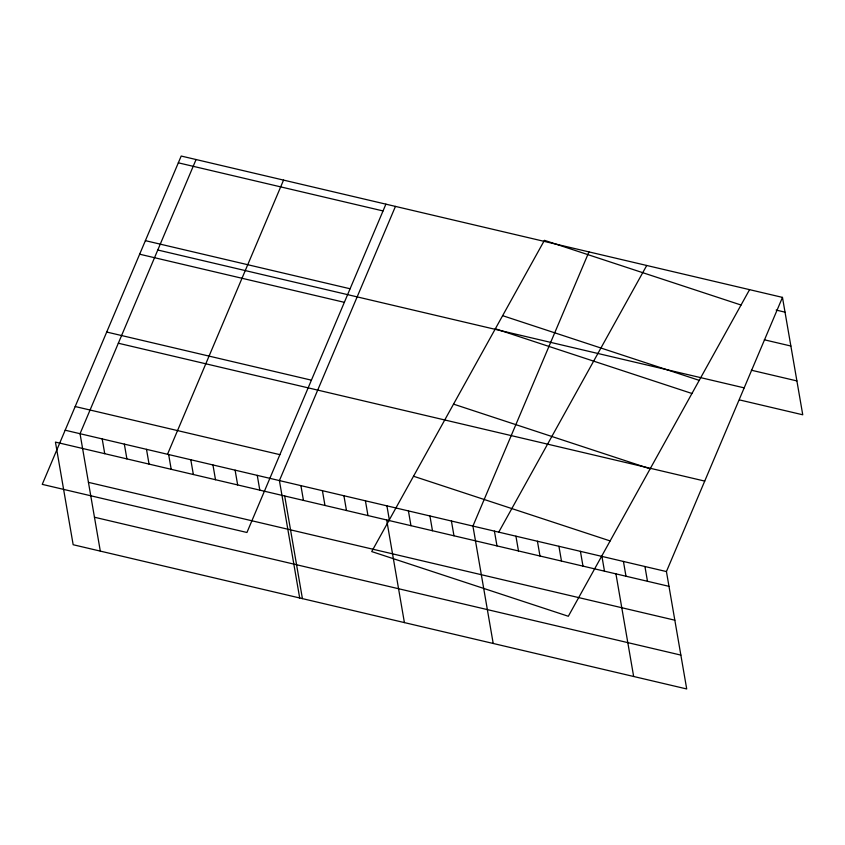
<?xml version="1.0" encoding="UTF-8"?>
<svg xmlns="http://www.w3.org/2000/svg" width="845" height="845" viewBox="0 0 845 845"><rect width="100%" height="100%" fill="white"/><g stroke="black" fill="none" stroke-linecap="round" stroke-linejoin="round"><path stroke-width="1.27" d="M196.072 159.536L80.043 433.707L100.312 551.109M167.511 454.272L283.55 180.101M385.901 204.163L246.941 532.487L42.25 484.365L181.2 156.04L782.47 297.387L802.75 414.789L739.512 399.917M395.449 206.402L279.41 480.583L299.69 597.975M588.965 251.894L472.925 526.076L493.205 643.467M668.986 586.335L55.443 442.093L73.166 544.729L686.71 688.96L666.43 571.569L782.47 297.387M498.751 532.139L646.731 265.478M749.568 289.655L568.326 616.269L371.715 551.574L544.433 240.329L741.044 305.024M178.337 162.821L383.028 210.933M776.164 310.073L785.026 312.154M764.313 339.785L790.878 346.027M751.363 370.216L796.898 380.915M145.393 240.656L350.094 288.768M157.783 250.014L744.181 387.866M139.657 254.208L344.348 302.33M106.713 332.043L311.414 380.166M118.332 343.228L704.73 481.09M75.194 406.529L279.885 454.652M65.171 430.211L666.43 571.569M88.44 482.347L674.838 620.198M94.471 517.235L680.859 655.097M502.627 315.671L699.227 380.366M495.35 328.789L691.949 393.495M453.533 404.132L650.143 468.838M413.522 476.231L610.132 540.927M644.936 566.509L647.481 581.275M623.43 561.45L625.987 576.227M615.931 573.861L633.655 676.486M601.936 556.401L604.481 571.167M580.43 551.341L582.976 566.108M558.925 546.293L561.481 561.059M537.431 541.233L539.976 555.999M515.925 536.184L518.481 550.951M494.42 531.125L496.976 545.891M451.42 521.016L453.976 535.783M429.925 515.968L432.471 530.734M408.42 510.908L410.966 525.674M386.915 505.849L389.471 520.615M386.683 519.96L404.406 622.596M365.42 500.8L367.966 515.566M343.915 495.74L346.471 510.507M322.42 490.691L324.966 505.458M300.915 485.632L303.461 500.398M284.691 495.983L302.415 598.619M257.26 475.376L259.806 490.142M235.111 470.169L237.656 484.935M212.951 464.961L215.507 479.728M190.801 459.743L193.357 474.52M168.651 454.536L171.197 469.302M146.502 449.329L149.047 464.095M124.342 444.121L126.898 458.888M102.192 438.914L104.738 453.68"/></g></svg>
